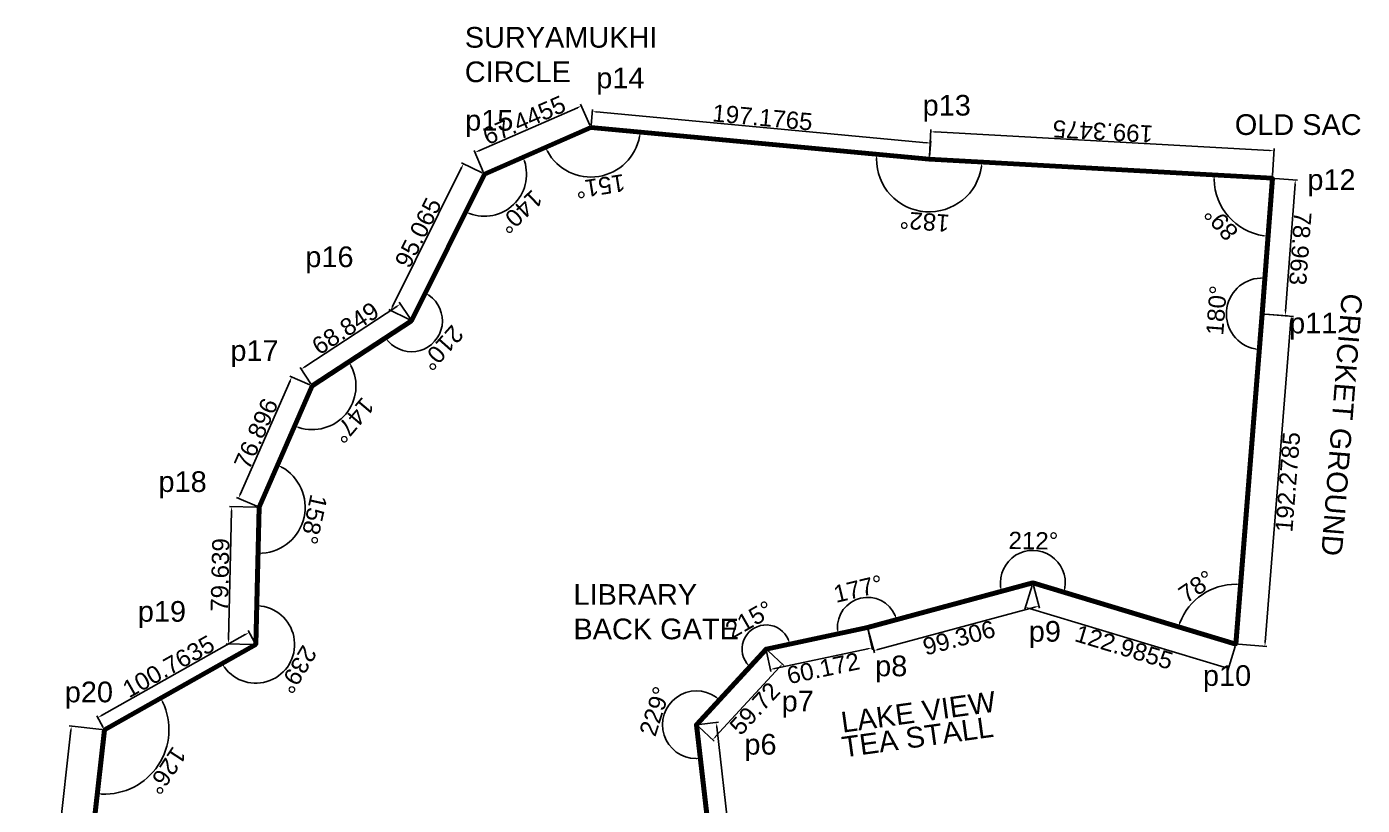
# Model space of a CAD drawing. Header units: millimetres. Extents: x 2844 to 3647, y 220 to 1124.
# Drawn here: x 2872 to 3647, y 672 to 1124 of the extents above; entities that cross this region are included whole.
import ezdxf

# ---------------------------------------------------------------- set-up
doc = ezdxf.new("R2010")
doc.units = ezdxf.units.MM
doc.styles.get("Standard").update_dxf_attribs({"font": 'arial.ttf'})
doc.dimstyles.new('ISO-25', dxfattribs={"dimtxt": 2.5, "dimasz": 2.5, "dimexe": 1.25, "dimexo": 0.625, "dimtad": 1, "dimdec": 4, "dimdsep": 46, "dimtxsty": 'Standard', "dimcen": 2.5, "dimadec": 0, "dimazin": 0, "dimtfac": 1, "dimtdec": 4, "dimtmove": 0, "dimatfit": 3, "dimfxl": 1, "dimarcsym": 0})

# ---------------------------------------------------------------- blocks, each defined once
blk = doc.blocks.new('*D16')
at = {"color": 0, "lineweight": -2, "transparency": 16777216}
for p, q in [((3261.83, 718.73), (3273.11, 720.03)), ((3272.15, 717.4), (3292.82, 537.68)), ((3283.07, 534.04), (3294.35, 535.33))]:
    blk.add_line(p, q, dxfattribs=at)
at = {"color": 0, "transparency": 16777216}
for points in [[(3272.56, 717.45), (3271.74, 717.35), (3271.86, 719.89)], [(3293.24, 537.72), (3292.41, 537.63), (3293.11, 535.19)]]:
    blk.add_solid(points, dxfattribs=at)
at = {"layer": 'Defpoints', "color": 0, "transparency": 16777216}
for p in [(3260.34, 718.56), (3293.11, 535.19), (3281.58, 533.87)]:
    blk.add_point(p, dxfattribs=at)
at = {"color": 0, "transparency": 16777216, "insert": (3288.18, 628.19), "char_height": 10, "attachment_point": 5, "rotation": 96.561}
blk.add_mtext('185.911', dxfattribs=at)
blk = doc.blocks.new('*D17')
at = {"color": 0, "lineweight": -2, "transparency": 16777216}
blk.add_arc((3281.58, 533.87), 23.77, 102.5889, 243.0251, dxfattribs=at)
at = {"color": 0, "transparency": 16777216}
for points in [[(3276.33, 557.48), (3276.47, 556.66), (3278.86, 557.48)], [(3270.96, 513.06), (3270.62, 512.3), (3273.08, 511.66)]]:
    blk.add_solid(points, dxfattribs=at)
at = {"layer": 'Defpoints', "color": 0, "transparency": 16777216}
for p in [(3260.34, 718.56), (3261.55, 546.68), (3281.58, 533.87), (3281.58, 533.87), (3255.48, 465.68)]:
    blk.add_point(p, dxfattribs=at)
at = {"color": 0, "transparency": 16777216, "insert": (3252.31, 537.56), "char_height": 10, "attachment_point": 5, "rotation": 82.807}
blk.add_mtext('152°', dxfattribs=at)
blk = doc.blocks.new('*D19')
at = {"color": 0, "lineweight": -2, "transparency": 16777216}
for p, q in [((3301.85, 761.51), (3311.11, 753)), ((3271.47, 711.72), (3308.5, 752.01)), ((3261.44, 717.54), (3270.7, 709.03))]:
    blk.add_line(p, q, dxfattribs=at)
at = {"color": 0, "transparency": 16777216}
for points in [[(3308.81, 751.72), (3308.2, 752.29), (3310.19, 753.85)], [(3271.78, 711.44), (3271.17, 712), (3269.78, 709.88)]]:
    blk.add_solid(points, dxfattribs=at)
at = {"layer": 'Defpoints', "color": 0, "transparency": 16777216}
for p in [(3300.75, 762.53), (3310.19, 753.85), (3260.34, 718.56)]:
    blk.add_point(p, dxfattribs=at)
at = {"color": 0, "transparency": 16777216, "insert": (3294.21, 727.98), "char_height": 10, "attachment_point": 5, "rotation": 47.414}
blk.add_mtext('59.72', dxfattribs=at)
blk = doc.blocks.new('*D20')
at = {"color": 0, "lineweight": -2, "transparency": 16777216}
for p, q in [((3272.92, 732.25), (3272.8, 732.12)), ((3262.42, 700.4), (3262.73, 697.78))]:
    blk.add_line(p, q, dxfattribs=at)
blk.add_arc((3260.34, 718.56), 19.67, 54.70231, 269.27269, dxfattribs=at)
at = {"color": 0, "transparency": 16777216}
for points in [[(3271.96, 734.93), (3271.44, 734.29), (3273.64, 733.04)], [(3260.06, 699.31), (3260.11, 698.48), (3262.58, 699.02)]]:
    blk.add_solid(points, dxfattribs=at)
at = {"layer": 'Defpoints', "color": 0, "transparency": 16777216}
for p in [(3249.4, 734.9), (3273.93, 733.36), (3260.34, 718.56), (3262.25, 701.89)]:
    blk.add_point(p, dxfattribs=at)
at = {"color": 0, "transparency": 16777216, "insert": (3236.18, 726.41), "char_height": 10, "attachment_point": 5, "rotation": 71.9875}
blk.add_mtext('229°', dxfattribs=at)
blk = doc.blocks.new('*D22')
at = {"color": 0, "lineweight": -2, "transparency": 16777216}
for p, q in [((3359.92, 773.56), (3362.38, 761.97)), ((3301.06, 761.06), (3303.52, 749.46)), ((3305.71, 751.21), (3359.68, 762.67))]:
    blk.add_line(p, q, dxfattribs=at)
at = {"color": 0, "transparency": 16777216}
for points in [[(3359.76, 762.26), (3359.59, 763.08), (3362.12, 763.19)], [(3305.8, 750.8), (3305.62, 751.61), (3303.26, 750.69)]]:
    blk.add_solid(points, dxfattribs=at)
at = {"layer": 'Defpoints', "color": 0, "transparency": 16777216}
for p in [(3359.61, 775.03), (3300.75, 762.53), (3362.12, 763.19)]:
    blk.add_point(p, dxfattribs=at)
at = {"color": 0, "transparency": 16777216, "insert": (3333.88, 751.33), "char_height": 10, "attachment_point": 5, "rotation": 11.993}
blk.add_mtext('60.172', dxfattribs=at)
blk = doc.blocks.new('*D23')
at = {"color": 0, "lineweight": -2, "transparency": 16777216}
for p, q in [((3315.58, 765.68), (3315.62, 765.69)), ((3291.61, 752.59), (3292.15, 753.17))]:
    blk.add_line(p, q, dxfattribs=at)
blk.add_arc((3300.75, 762.53), 13.96, 22.2687, 217.1383, dxfattribs=at)
at = {"color": 0, "transparency": 16777216}
for points in [[(3314.06, 767.94), (3313.27, 767.7), (3314.4, 765.43)], [(3289.93, 754.38), (3289.31, 753.82), (3291.3, 752.25)]]:
    blk.add_solid(points, dxfattribs=at)
at = {"layer": 'Defpoints', "color": 0, "transparency": 16777216}
for p in [(3302.25, 776.41), (3300.75, 762.53), (3314.11, 765.37), (3290.6, 751.49)]:
    blk.add_point(p, dxfattribs=at)
at = {"color": 0, "transparency": 16777216, "insert": (3290.99, 779.63), "char_height": 10, "attachment_point": 5, "rotation": 29.7035}
blk.add_mtext('215°', dxfattribs=at)
blk = doc.blocks.new('*D25')
at = {"color": 0, "lineweight": -2, "transparency": 16777216}
for p, q in [((3455.87, 799.48), (3459.43, 786.3)), ((3365.65, 762.26), (3456.69, 786.85)), ((3360, 773.58), (3363.56, 760.4))]:
    blk.add_line(p, q, dxfattribs=at)
at = {"color": 0, "transparency": 16777216}
for points in [[(3456.8, 786.45), (3456.58, 787.25), (3459.1, 787.5)], [(3365.76, 761.86), (3365.54, 762.66), (3363.23, 761.61)]]:
    blk.add_solid(points, dxfattribs=at)
at = {"layer": 'Defpoints', "color": 0, "transparency": 16777216}
for p in [(3455.48, 800.93), (3459.1, 787.5), (3359.61, 775.03)]:
    blk.add_point(p, dxfattribs=at)
at = {"color": 0, "transparency": 16777216, "insert": (3412.66, 769.02), "char_height": 10, "attachment_point": 5, "rotation": 15.117}
blk.add_mtext('99.306', dxfattribs=at)
blk = doc.blocks.new('*D26')
at = {"color": 0, "lineweight": -2, "transparency": 16777216}
blk.add_arc((3359.61, 775.03), 17.47, 23.32307, 183.78693, dxfattribs=at)
at = {"color": 0, "transparency": 16777216}
for points in [[(3376.04, 782.09), (3375.26, 781.81), (3376.47, 779.59)], [(3342.59, 773.94), (3341.76, 773.82), (3342.52, 771.4)]]:
    blk.add_solid(points, dxfattribs=at)
at = {"layer": 'Defpoints', "color": 0, "transparency": 16777216}
for p in [(3455.48, 800.93), (3364.4, 791.83), (3359.61, 775.03), (3359.61, 775.03), (3300.75, 762.53)]:
    blk.add_point(p, dxfattribs=at)
at = {"color": 0, "transparency": 16777216, "insert": (3354.19, 797.5), "char_height": 10, "attachment_point": 5, "rotation": 13.555}
blk.add_mtext('177°', dxfattribs=at)
blk = doc.blocks.new('*D28')
at = {"color": 0, "lineweight": -2, "transparency": 16777216}
for p, q in [((3455.04, 799.49), (3450.86, 785.61)), ((3453.61, 786.09), (3566.57, 752.02)), ((3572.79, 763.98), (3568.6, 750.1))]:
    blk.add_line(p, q, dxfattribs=at)
at = {"color": 0, "transparency": 16777216}
for points in [[(3453.49, 785.69), (3453.73, 786.49), (3451.22, 786.81)], [(3566.45, 751.62), (3566.69, 752.41), (3568.96, 751.29)]]:
    blk.add_solid(points, dxfattribs=at)
at = {"layer": 'Defpoints', "color": 0, "transparency": 16777216}
for p in [(3455.48, 800.93), (3573.22, 765.41), (3568.96, 751.29)]:
    blk.add_point(p, dxfattribs=at)
at = {"color": 0, "transparency": 16777216, "insert": (3508.43, 763.56), "char_height": 10, "attachment_point": 5, "rotation": 343.215}
blk.add_mtext('122.9855', dxfattribs=at)
blk = doc.blocks.new('*D29')
at = {"color": 0, "lineweight": -2, "transparency": 16777216}
for p, q in [((3417.65, 790.71), (3438.5, 796.34)), ((3476.73, 794.52), (3472.31, 795.85))]:
    blk.add_line(p, q, dxfattribs=at)
blk.add_arc((3455.48, 800.93), 18.84, 350.8252, 187.5068, dxfattribs=at)
at = {"color": 0, "transparency": 16777216}
for points in [[(3437.21, 798.55), (3436.39, 798.39), (3437.29, 796.02)], [(3474.48, 797.83), (3473.66, 798.02), (3473.51, 795.49)]]:
    blk.add_solid(points, dxfattribs=at)
at = {"layer": 'Defpoints', "color": 0, "transparency": 16777216}
for p in [(3466.59, 816.14), (3455.48, 800.93), (3478.16, 794.09), (3416.21, 790.32)]:
    blk.add_point(p, dxfattribs=at)
at = {"color": 0, "transparency": 16777216, "insert": (3455.83, 825.41), "char_height": 10, "attachment_point": 5, "rotation": 359.166}
blk.add_mtext('212°', dxfattribs=at)
blk = doc.blocks.new('*D31')
at = {"color": 0, "lineweight": -2, "transparency": 16777216}
for p, q in [((3590.05, 956.96), (3606.63, 955.63)), ((3605.19, 953.24), (3590.25, 766.56)), ((3574.72, 765.29), (3591.3, 763.97))]:
    blk.add_line(p, q, dxfattribs=at)
at = {"color": 0, "transparency": 16777216}
for points in [[(3604.77, 953.27), (3605.6, 953.21), (3605.39, 955.73)], [(3589.84, 766.59), (3590.67, 766.53), (3590.05, 764.07)]]:
    blk.add_solid(points, dxfattribs=at)
at = {"layer": 'Defpoints', "color": 0, "transparency": 16777216}
for p in [(3588.56, 957.08), (3573.22, 765.41), (3590.05, 764.07)]:
    blk.add_point(p, dxfattribs=at)
at = {"color": 0, "transparency": 16777216, "insert": (3603.43, 859.44), "char_height": 10, "attachment_point": 5, "rotation": 85.425}
blk.add_mtext('192.2785', dxfattribs=at)
blk = doc.blocks.new('*D32')
at = {"color": 0, "lineweight": -2, "transparency": 16777216}
blk.add_arc((3573.22, 765.41), 34.71, 89.55225, 159.08775, dxfattribs=at)
at = {"color": 0, "transparency": 16777216}
for points in [[(3573.51, 800.54), (3573.47, 799.71), (3575.99, 800.02)], [(3541.19, 777.67), (3540.4, 777.94), (3539.99, 775.44)]]:
    blk.add_solid(points, dxfattribs=at)
at = {"layer": 'Defpoints', "color": 0, "transparency": 16777216}
for p in [(3588.56, 957.08), (3455.48, 800.93), (3560.58, 797.74), (3573.22, 765.41), (3573.22, 765.41)]:
    blk.add_point(p, dxfattribs=at)
at = {"color": 0, "transparency": 16777216, "insert": (3550.42, 798.82), "char_height": 10, "attachment_point": 5, "rotation": 34.32}
blk.add_mtext('78°', dxfattribs=at)
blk = doc.blocks.new('*D34')
at = {"color": 0, "lineweight": -2, "transparency": 16777216}
for p, q in [((3595.95, 1035.71), (3609.05, 1034.73)), ((3602.1, 958.57), (3607.62, 1032.33)), ((3590.05, 956.97), (3603.16, 955.99))]:
    blk.add_line(p, q, dxfattribs=at)
at = {"color": 0, "transparency": 16777216}
for points in [[(3608.03, 1032.3), (3607.2, 1032.36), (3607.8, 1034.82)], [(3602.51, 958.54), (3601.68, 958.61), (3601.91, 956.08)]]:
    blk.add_solid(points, dxfattribs=at)
at = {"layer": 'Defpoints', "color": 0, "transparency": 16777216}
for p in [(3594.45, 1035.82), (3607.8, 1034.82), (3588.56, 957.08)]:
    blk.add_point(p, dxfattribs=at)
at = {"color": 0, "transparency": 16777216, "insert": (3610.58, 995.02), "char_height": 10, "attachment_point": 5, "rotation": 265.721}
blk.add_mtext('78.963', dxfattribs=at)
blk = doc.blocks.new('*D36')
at = {"color": 0, "lineweight": -2, "transparency": 16777216}
for p, q in [((3395.49, 1048.38), (3396.36, 1064.03)), ((3398.79, 1062.65), (3592.84, 1051.87)), ((3594.53, 1037.32), (3595.4, 1052.98))]:
    blk.add_line(p, q, dxfattribs=at)
at = {"color": 0, "transparency": 16777216}
for points in [[(3398.77, 1062.23), (3398.81, 1063.06), (3396.29, 1062.78)], [(3592.81, 1051.45), (3592.86, 1052.28), (3595.33, 1051.73)]]:
    blk.add_solid(points, dxfattribs=at)
at = {"layer": 'Defpoints', "color": 0, "transparency": 16777216}
for p in [(3395.41, 1046.88), (3595.33, 1051.73), (3594.45, 1035.82)]:
    blk.add_point(p, dxfattribs=at)
at = {"color": 0, "transparency": 16777216, "insert": (3496.13, 1062.98), "char_height": 10, "attachment_point": 5, "rotation": 176.821}
blk.add_mtext('199.3475', dxfattribs=at)
blk = doc.blocks.new('*D37')
at = {"color": 0, "lineweight": -2, "transparency": 16777216}
blk.add_arc((3588.56, 957.08), 20.8, 92.61234, 258.53366, dxfattribs=at)
at = {"color": 0, "transparency": 16777216}
for points in [[(3587.62, 978.27), (3587.6, 977.44), (3590.11, 977.82)], [(3584.48, 937.11), (3584.37, 936.28), (3586.9, 936.35)]]:
    blk.add_solid(points, dxfattribs=at)
at = {"layer": 'Defpoints', "color": 0, "transparency": 16777216}
for p in [(3594.45, 1035.82), (3571.39, 968.82), (3588.56, 957.08), (3588.56, 957.08), (3573.22, 765.41)]:
    blk.add_point(p, dxfattribs=at)
at = {"color": 0, "transparency": 16777216, "insert": (3562.11, 959.13), "char_height": 10, "attachment_point": 5, "rotation": 85.573}
blk.add_mtext('180°', dxfattribs=at)
blk = doc.blocks.new('*D38')
at = {"color": 0, "lineweight": -2, "transparency": 16777216}
blk.add_arc((3594.45, 1035.82), 33.81, 181.05866, 261.48334, dxfattribs=at)
at = {"color": 0, "transparency": 16777216}
for points in [[(3560.23, 1035.21), (3561.06, 1035.19), (3560.69, 1037.7)], [(3589.49, 1002.8), (3589.4, 1001.97), (3591.93, 1002.11)]]:
    blk.add_solid(points, dxfattribs=at)
at = {"layer": 'Defpoints', "color": 0, "transparency": 16777216}
for p in [(3395.41, 1046.88), (3594.45, 1035.82), (3594.45, 1035.82), (3564.18, 1020.76), (3588.56, 957.08)]:
    blk.add_point(p, dxfattribs=at)
at = {"color": 0, "transparency": 16777216, "insert": (3564.73, 1009.74), "char_height": 10, "attachment_point": 5, "rotation": 131.271}
blk.add_mtext('89°', dxfattribs=at)
blk = doc.blocks.new('*D40')
at = {"color": 0, "lineweight": -2, "transparency": 16777216}
for p, q in [((3199.22, 1066.67), (3200.07, 1075.71)), ((3202.44, 1074.24), (3393.79, 1056.4)), ((3395.55, 1048.37), (3396.39, 1057.42))]:
    blk.add_line(p, q, dxfattribs=at)
at = {"color": 0, "transparency": 16777216}
for points in [[(3202.48, 1074.65), (3202.4, 1073.82), (3199.95, 1074.47)], [(3393.82, 1056.82), (3393.75, 1055.99), (3396.28, 1056.17)]]:
    blk.add_solid(points, dxfattribs=at)
at = {"layer": 'Defpoints', "color": 0, "transparency": 16777216}
for p in [(3199.08, 1065.17), (3396.28, 1056.17), (3395.41, 1046.88)]:
    blk.add_point(p, dxfattribs=at)
at = {"color": 0, "transparency": 16777216, "insert": (3298.64, 1071.03), "char_height": 10, "attachment_point": 5, "rotation": 354.676}
blk.add_mtext('197.1765', dxfattribs=at)
blk = doc.blocks.new('*D41')
at = {"color": 0, "lineweight": -2, "transparency": 16777216}
for p, q in [((3373.48, 1048.92), (3363.71, 1049.83)), ((3411.63, 1045.98), (3427.2, 1045.11))]:
    blk.add_line(p, q, dxfattribs=at)
blk.add_arc((3395.41, 1046.88), 30.59, 179.36013, 352.13687, dxfattribs=at)
at = {"color": 0, "transparency": 16777216}
for points in [[(3364.41, 1047.24), (3365.24, 1047.2), (3364.95, 1049.72)], [(3425.3, 1042.73), (3426.12, 1042.65), (3425.95, 1045.18)]]:
    blk.add_solid(points, dxfattribs=at)
at = {"layer": 'Defpoints', "color": 0, "transparency": 16777216}
for p in [(3374.98, 1048.78), (3395.41, 1046.88), (3410.13, 1046.06), (3378.04, 1021.7)]:
    blk.add_point(p, dxfattribs=at)
at = {"color": 0, "transparency": 16777216, "insert": (3392.72, 1010.66), "char_height": 10, "attachment_point": 5, "rotation": 175.7485}
blk.add_mtext('182°', dxfattribs=at)
blk = doc.blocks.new('*D43')
at = {"color": 0, "lineweight": -2, "transparency": 16777216}
for p, q in [((3198.48, 1066.55), (3193.1, 1078.87)), ((3134.08, 1051.73), (3191.31, 1076.73)), ((3136.68, 1039.55), (3131.29, 1051.88))]:
    blk.add_line(p, q, dxfattribs=at)
at = {"color": 0, "transparency": 16777216}
for points in [[(3191.14, 1077.11), (3191.48, 1076.34), (3193.6, 1077.73)], [(3133.92, 1052.11), (3134.25, 1051.35), (3131.79, 1050.73)]]:
    blk.add_solid(points, dxfattribs=at)
at = {"layer": 'Defpoints', "color": 0, "transparency": 16777216}
for p in [(3193.6, 1077.73), (3199.08, 1065.17), (3137.28, 1038.18)]:
    blk.add_point(p, dxfattribs=at)
at = {"color": 0, "transparency": 16777216, "insert": (3160.4, 1069.48), "char_height": 10, "attachment_point": 5, "rotation": 23.594}
blk.add_mtext('67.4455', dxfattribs=at)
blk = doc.blocks.new('*D44')
at = {"color": 0, "lineweight": -2, "transparency": 16777216}
blk.add_arc((3199.08, 1065.17), 28.72, 208.58351, 349.68649, dxfattribs=at)
at = {"color": 0, "transparency": 16777216}
for points in [[(3226.92, 1060.09), (3227.75, 1059.98), (3227.68, 1062.51)], [(3173.49, 1051.25), (3174.24, 1051.62), (3172.77, 1053.68)]]:
    blk.add_solid(points, dxfattribs=at)
at = {"layer": 'Defpoints', "color": 0, "transparency": 16777216}
for p in [(3199.08, 1065.17), (3199.08, 1065.17), (3395.41, 1046.88), (3137.28, 1038.18), (3191.15, 1037.58)]:
    blk.add_point(p, dxfattribs=at)
at = {"color": 0, "transparency": 16777216, "insert": (3204.55, 1031.16), "char_height": 10, "attachment_point": 5, "rotation": 189.135}
blk.add_mtext('151°', dxfattribs=at)
blk = doc.blocks.new('*D46')
at = {"color": 0, "lineweight": -2, "transparency": 16777216}
for p, q in [((3084.01, 961.28), (3124.07, 1041.95)), ((3135.93, 1038.85), (3124.06, 1044.74)), ((3093.65, 953.7), (3081.78, 959.59))]:
    blk.add_line(p, q, dxfattribs=at)
at = {"color": 0, "transparency": 16777216}
for points in [[(3123.69, 1042.13), (3124.44, 1041.76), (3125.18, 1044.19)], [(3083.64, 961.46), (3084.38, 961.09), (3082.9, 959.04)]]:
    blk.add_solid(points, dxfattribs=at)
at = {"layer": 'Defpoints', "color": 0, "transparency": 16777216}
for p in [(3125.18, 1044.19), (3137.28, 1038.18), (3095, 953.03)]:
    blk.add_point(p, dxfattribs=at)
at = {"color": 0, "transparency": 16777216, "insert": (3098.91, 1004.16), "char_height": 10, "attachment_point": 5, "rotation": 63.594}
blk.add_mtext('95.065', dxfattribs=at)
blk = doc.blocks.new('*D47')
at = {"color": 0, "lineweight": -2, "transparency": 16777216}
blk.add_arc((3137.28, 1038.18), 24.47, 249.45007, 17.73793, dxfattribs=at)
at = {"color": 0, "transparency": 16777216}
for points in [[(3160.19, 1045.49), (3160.97, 1045.78), (3159.7, 1047.97)], [(3128.52, 1014.88), (3128.85, 1015.65), (3126.39, 1016.26)]]:
    blk.add_solid(points, dxfattribs=at)
at = {"layer": 'Defpoints', "color": 0, "transparency": 16777216}
for p in [(3199.08, 1065.17), (3137.28, 1038.18), (3137.28, 1038.18), (3145.75, 1015.22), (3095, 953.03)]:
    blk.add_point(p, dxfattribs=at)
at = {"color": 0, "transparency": 16777216, "insert": (3158.1, 1016.31), "char_height": 10, "attachment_point": 5, "rotation": 223.594}
blk.add_mtext('140°', dxfattribs=at)
blk = doc.blocks.new('*D49')
at = {"color": 0, "lineweight": -2, "transparency": 16777216}
for p, q in [((3033.15, 926.34), (3086.5, 961.41)), ((3094.17, 954.29), (3087.9, 963.82)), ((3036.64, 916.47), (3030.37, 926.01))]:
    blk.add_line(p, q, dxfattribs=at)
at = {"color": 0, "transparency": 16777216}
for points in [[(3086.27, 961.75), (3086.73, 961.06), (3088.59, 962.78)], [(3032.92, 926.68), (3033.38, 925.99), (3031.06, 924.96)]]:
    blk.add_solid(points, dxfattribs=at)
at = {"layer": 'Defpoints', "color": 0, "transparency": 16777216}
for p in [(3088.59, 962.78), (3095, 953.03), (3037.46, 915.22)]:
    blk.add_point(p, dxfattribs=at)
at = {"color": 0, "transparency": 16777216, "insert": (3056.68, 948.66), "char_height": 10, "attachment_point": 5, "rotation": 33.317}
blk.add_mtext('68.849', dxfattribs=at)
blk = doc.blocks.new('*D50')
at = {"color": 0, "lineweight": -2, "transparency": 16777216}
for p, q in [((3099.79, 962.68), (3103.54, 970.23)), ((3084.45, 946.1), (3078.95, 942.48))]:
    blk.add_line(p, q, dxfattribs=at)
blk.add_arc((3095, 953.03), 17.95, 221.30197, 55.60903, dxfattribs=at)
at = {"color": 0, "transparency": 16777216}
for points in [[(3104.93, 967.49), (3105.35, 968.21), (3102.98, 969.11)], [(3081.18, 940.93), (3081.84, 941.43), (3080, 943.17)]]:
    blk.add_solid(points, dxfattribs=at)
at = {"layer": 'Defpoints', "color": 0, "transparency": 16777216}
for p in [(3099.12, 961.34), (3085.71, 946.93), (3095, 953.03), (3099.16, 935.57)]:
    blk.add_point(p, dxfattribs=at)
at = {"color": 0, "transparency": 16777216, "insert": (3112.72, 937.32), "char_height": 10, "attachment_point": 5, "rotation": 228.4555}
blk.add_mtext('210°', dxfattribs=at)
blk = doc.blocks.new('*D52')
at = {"color": 0, "lineweight": -2, "transparency": 16777216}
for p, q in [((2995.67, 852.31), (3024.55, 918.15)), ((3036.09, 915.82), (3024.41, 920.94)), ((3005.2, 845.4), (2993.52, 850.52))]:
    blk.add_line(p, q, dxfattribs=at)
at = {"color": 0, "transparency": 16777216}
for points in [[(3024.16, 918.32), (3024.93, 917.98), (3025.55, 920.44)], [(2995.29, 852.48), (2996.05, 852.14), (2994.66, 850.02)]]:
    blk.add_solid(points, dxfattribs=at)
at = {"layer": 'Defpoints', "color": 0, "transparency": 16777216}
for p in [(3025.55, 920.44), (3037.46, 915.22), (3006.58, 844.8)]:
    blk.add_point(p, dxfattribs=at)
at = {"color": 0, "transparency": 16777216, "insert": (3004.86, 887.53), "char_height": 10, "attachment_point": 5, "rotation": 66.317}
blk.add_mtext('76.896', dxfattribs=at)
blk = doc.blocks.new('*D53')
at = {"color": 0, "lineweight": -2, "transparency": 16777216}
blk.add_arc((3037.46, 915.22), 25.35, 251.97018, 27.66382, dxfattribs=at)
at = {"color": 0, "transparency": 16777216}
for points in [[(3059.56, 926.77), (3060.27, 927.2), (3058.65, 929.14)], [(3029.47, 890.72), (3029.77, 891.5), (3027.28, 892)]]:
    blk.add_solid(points, dxfattribs=at)
at = {"layer": 'Defpoints', "color": 0, "transparency": 16777216}
for p in [(3095, 953.03), (3037.46, 915.22), (3037.46, 915.22), (3048.3, 892.3), (3006.58, 844.8)]:
    blk.add_point(p, dxfattribs=at)
at = {"color": 0, "transparency": 16777216, "insert": (3061.14, 895.22), "char_height": 10, "attachment_point": 5, "rotation": 229.817}
blk.add_mtext('147°', dxfattribs=at)
blk = doc.blocks.new('*D54')
at = {"color": 0, "lineweight": -2, "transparency": 16777216}
blk.add_arc((3006.58, 844.8), 26.74, 274.00731, 60.95859, dxfattribs=at)
at = {"color": 0, "transparency": 16777216}
for points in [[(3019.37, 867.8), (3019.74, 868.55), (3017.32, 869.28)], [(3008.46, 817.7), (3008.44, 818.54), (3005.95, 818.06)]]:
    blk.add_solid(points, dxfattribs=at)
at = {"layer": 'Defpoints', "color": 0, "transparency": 16777216}
for p in [(3037.46, 915.22), (3006.58, 844.8), (3006.58, 844.8), (3027.42, 828.04), (3004.7, 765.18)]:
    blk.add_point(p, dxfattribs=at)
at = {"color": 0, "transparency": 16777216, "insert": (3038.28, 837.76), "char_height": 10, "attachment_point": 5, "rotation": 257.48295}
blk.add_mtext('158°', dxfattribs=at)
blk = doc.blocks.new('*D56')
at = {"color": 0, "lineweight": -2, "transparency": 16777216}
for p, q in [((3005.08, 844.83), (2989.45, 845.2)), ((2988.88, 768.05), (2990.64, 842.67)), ((3003.2, 765.21), (2987.57, 765.58))]:
    blk.add_line(p, q, dxfattribs=at)
at = {"color": 0, "transparency": 16777216}
for points in [[(2990.22, 842.68), (2991.05, 842.66), (2990.69, 845.17)], [(2988.46, 768.06), (2989.29, 768.04), (2988.82, 765.55)]]:
    blk.add_solid(points, dxfattribs=at)
at = {"layer": 'Defpoints', "color": 0, "transparency": 16777216}
for p in [(2990.69, 845.17), (3006.58, 844.8), (3004.7, 765.18)]:
    blk.add_point(p, dxfattribs=at)
at = {"color": 0, "transparency": 16777216, "insert": (2984.02, 805.5), "char_height": 10, "attachment_point": 5, "rotation": 88.6489}
blk.add_mtext('79.639', dxfattribs=at)
blk = doc.blocks.new('*D58')
at = {"color": 0, "lineweight": -2, "transparency": 16777216}
for p, q in [((2915.17, 723.9), (2998.59, 770.92)), ((3003.96, 766.49), (3000.16, 773.24)), ((2916.18, 717.01), (2912.38, 723.76))]:
    blk.add_line(p, q, dxfattribs=at)
at = {"color": 0, "transparency": 16777216}
for points in [[(2998.39, 771.28), (2998.8, 770.56), (3000.77, 772.15)], [(2914.97, 724.26), (2915.37, 723.53), (2912.99, 722.67)]]:
    blk.add_solid(points, dxfattribs=at)
at = {"layer": 'Defpoints', "color": 0, "transparency": 16777216}
for p in [(3000.77, 772.15), (3004.7, 765.18), (2916.92, 715.7)]:
    blk.add_point(p, dxfattribs=at)
at = {"color": 0, "transparency": 16777216, "insert": (2954.07, 752.4), "char_height": 10, "attachment_point": 5, "rotation": 29.4086}
blk.add_mtext('100.7635', dxfattribs=at)
blk = doc.blocks.new('*D59')
at = {"color": 0, "lineweight": -2, "transparency": 16777216}
for p, q in [((3005.2, 786.46), (3005.26, 788.92)), ((2988.18, 755.87), (2984.01, 753.52))]:
    blk.add_line(p, q, dxfattribs=at)
blk.add_arc((3004.7, 765.18), 22.49, 215.77953, 82.27797, dxfattribs=at)
at = {"color": 0, "transparency": 16777216}
for points in [[(3007.69, 787.05), (3007.76, 787.88), (3005.23, 787.67)], [(2986.1, 751.8), (2986.8, 752.25), (2985.1, 754.13)]]:
    blk.add_solid(points, dxfattribs=at)
at = {"layer": 'Defpoints', "color": 0, "transparency": 16777216}
for p in [(3005.17, 784.96), (3004.7, 765.18), (2989.49, 756.61), (3012.08, 743.93)]:
    blk.add_point(p, dxfattribs=at)
at = {"color": 0, "transparency": 16777216, "insert": (3028.9, 750.65), "char_height": 10, "attachment_point": 5, "rotation": 239.02875}
blk.add_mtext('239°', dxfattribs=at)
blk = doc.blocks.new('*D61')
at = {"color": 0, "lineweight": -2, "transparency": 16777216}
for p, q in [((2876.92, 532.84), (2897.41, 715.37)), ((2915.43, 715.87), (2896.44, 718)), ((2894.38, 528.37), (2875.4, 530.5))]:
    blk.add_line(p, q, dxfattribs=at)
at = {"color": 0, "transparency": 16777216}
for points in [[(2896.99, 715.42), (2897.82, 715.33), (2897.69, 717.86)], [(2876.5, 532.89), (2877.33, 532.8), (2876.64, 530.36)]]:
    blk.add_solid(points, dxfattribs=at)
at = {"layer": 'Defpoints', "color": 0, "transparency": 16777216}
for p in [(2897.69, 717.86), (2916.92, 715.7), (2895.87, 528.2)]:
    blk.add_point(p, dxfattribs=at)
at = {"color": 0, "transparency": 16777216, "insert": (2881.47, 624.75), "char_height": 10, "attachment_point": 5, "rotation": 83.5946}
blk.add_mtext('188.6775', dxfattribs=at)
blk = doc.blocks.new('*D62')
at = {"color": 0, "lineweight": -2, "transparency": 16777216}
blk.add_arc((2916.92, 715.7), 37.38, 267.42776, 25.57544, dxfattribs=at)
at = {"color": 0, "transparency": 16777216}
for points in [[(2950.26, 731.64), (2951, 732.03), (2949.48, 734.05)], [(2915.21, 677.95), (2915.28, 678.78), (2912.75, 678.56)]]:
    blk.add_solid(points, dxfattribs=at)
at = {"layer": 'Defpoints', "color": 0, "transparency": 16777216}
for p in [(3004.7, 765.18), (2916.92, 715.7), (2916.92, 715.7), (2938.64, 685.28), (2895.87, 528.2)]:
    blk.add_point(p, dxfattribs=at)
at = {"color": 0, "transparency": 16777216, "insert": (2952.87, 691.91), "char_height": 10, "attachment_point": 5, "rotation": 236.5016}
blk.add_mtext('126°', dxfattribs=at)
blk = doc.blocks.new('*D65')
at = {"color": 0, "lineweight": -2, "transparency": 16777216}
blk.add_arc((2895.87, 528.2), 29.35, 275.15504, 78.71216, dxfattribs=at)
at = {"color": 0, "transparency": 16777216}
for points in [[(2901.55, 556.57), (2901.68, 557.39), (2899.14, 557.36)], [(2898.53, 498.56), (2898.49, 499.39), (2896.01, 498.85)]]:
    blk.add_solid(points, dxfattribs=at)
at = {"layer": 'Defpoints', "color": 0, "transparency": 16777216}
for p in [(2916.92, 715.7), (2895.87, 528.2), (2895.87, 528.2), (2920.77, 512.67), (2896.48, 400.17)]:
    blk.add_point(p, dxfattribs=at)
at = {"color": 0, "transparency": 16777216, "insert": (2930.9, 526.32), "char_height": 10, "attachment_point": 5, "rotation": 266.9336}
blk.add_mtext('173°', dxfattribs=at)

msp = doc.modelspace()

# ---------------------------------------------------------------- linework, layer by layer
at = {"color": 4, "lineweight": 211}
msp.add_lwpolyline([(3281.57758, 533.86583), (3260.33521, 718.55925), (3300.7475, 762.52885), (3359.60613, 775.03212), (3455.47567, 800.93022), (3573.22139, 765.41433), (3588.55829, 957.08019), (3594.44998, 1035.82308), (3395.40924, 1046.87801), (3199.08338, 1065.17355), (3137.27601, 1038.17829), (3094.99785, 953.03187), (3037.46456, 915.21513), (3006.57728, 844.79517), (3004.69948, 765.17831), (2916.92035, 715.69996), (2895.871, 528.20029)], dxfattribs=at)

# ---------------------------------------------------------------- texts
for s, p in [('p14', (3202.22543, 1087.97999)), ('p13', (3391.55581, 1072.15956)), ('p15', (3126.16417, 1063.42567)), ('p12', (3614.76045, 1028.96002)), ('p16', (3033.42462, 984.18584)), ('p11', (3604.1885, 945.72385)), ('p17', (2989.95687, 929.76122)), ('p18', (2948.24567, 853.68686)), ('p19', (2936.24586, 778.36441)), ('p9', (3453.14581, 766.79326)), ('p8', (3364.01389, 746.7221)), ('p10', (3554.16712, 741.12599)), ('p20', (2893.87591, 731.59992)), ('p7', (3309.76773, 726.30024)), ('p6', (3288.16465, 701.24696))]:
    msp.add_text(s, height=12).set_placement(p)
for s, rotation, p in [('CRICKET GROUND', 265.48869074, (3634.7794, 969.30496)), ('LAKE VIEW', 7.8581, (3345.09871, 713.94704)), ('TEA STALL', 7.8581, (3345.60413, 699.55229))]:
    msp.add_text(s, height=12, rotation=rotation).set_placement(p)
at = {"char_height": 12, "width": 108.8189632, "attachment_point": 1}
for s, insert in [('SURYAMUKHI CIRCLE', (3125.93088, 1123.56618)), ('OLD SAC', (3572.65939, 1072.91862)), ('LIBRARY BACK GATE', (3188.96488, 800.19922))]:
    msp.add_mtext(s, dxfattribs=dict(at, insert=insert))

# ---------------------------------------------------------------- dimensions: what is measured, and where the dimension line sits
for p1, p2, distance, picture, middle in [((3137.27601, 1038.17829), (3199.08338, 1065.17355), 13.69835, '*D43', (3160.40314, 1069.48082)), ((3199.08338, 1065.17355), (3395.40924, 1046.87801), 9.33371, '*D40', (3298.6441, 1071.02523)), ((3395.40924, 1046.87801), (3594.44998, 1035.82308), 15.9305, '*D36', (3496.13103, 1062.98185)), ((3094.99785, 953.03187), (3137.27601, 1038.17829), 13.50755, '*D46', (3098.90587, 1004.1609)), ((3588.55829, 957.08019), (3594.44998, 1035.82308), -13.39025, '*D34', (3610.57521, 995.0247)), ((3037.46456, 915.21513), (3094.99785, 953.03187), 11.66509, '*D49', (3056.67619, 948.66022)), ((3588.55829, 957.08019), (3573.22139, 765.41433), 16.88433, '*D31', (3603.43284, 859.44339)), ((3006.57728, 844.79517), (3037.46456, 915.21513), 13.00971, '*D52', (3004.85877, 887.53274)), ((3004.69948, 765.17831), (3006.57728, 844.79517), 15.8868, '*D56', (2984.02345, 805.49654)), ((3359.60613, 775.03212), (3455.47567, 800.93022), -13.90796, '*D25', (3412.66338, 769.01878)), ((3455.47567, 800.93022), (3573.22139, 765.41433), -14.74912, '*D28', (3508.43434, 763.56497)), ((3300.7475, 762.52885), (3359.60613, 775.03212), -12.10663, '*D22', (3333.88328, 751.33246)), ((2916.92035, 715.69996), (3004.69948, 765.17831), 7.99906, '*D58', (2954.06643, 752.40268)), ((3260.33521, 718.55925), (3300.7475, 762.52885), -12.83018, '*D19', (3294.20706, 727.98395)), ((2895.871, 528.20029), (2916.92035, 715.69996), 19.35435, '*D61', (2881.46719, 624.74868)), ((3260.33521, 718.55925), (3281.57758, 533.86583), 11.60566, '*D16', (3288.17925, 628.19341))]:
    dim = msp.add_aligned_dim(p1=p1, p2=p2, distance=distance, dimstyle='ISO-25', override={"dimtxt": 10, "dimexo": 1.5, "dimtad": 2})
    dim.commit()
    dim.dimension.update_dxf_attribs({"geometry": picture, "text_midpoint": middle})
for base, line1, line2, picture, middle in [((3145.74998, 1015.22173), ((3199.08338, 1065.17355), (3137.27601, 1038.17829)), ((3137.27601, 1038.17829), (3094.99785, 953.03187)), '*D47', (3158.10116, 1016.30513)), ((3191.14601, 1037.5751), ((3199.08338, 1065.17355), (3137.27601, 1038.17829)), ((3395.40924, 1046.87801), (3199.08338, 1065.17355)), '*D44', (3204.55237, 1031.16255)), ((3564.18087, 1020.76157), ((3594.44998, 1035.82308), (3395.40924, 1046.87801)), ((3588.55829, 957.08019), (3594.44998, 1035.82308)), '*D38', (3564.73178, 1009.74164)), ((3571.39304, 968.82366), ((3588.55829, 957.08019), (3594.44998, 1035.82308)), ((3573.22139, 765.41433), (3588.55829, 957.08019)), '*D37', (3562.10875, 959.12791)), ((3560.58069, 797.74431), ((3573.22139, 765.41433), (3588.55829, 957.08019)), ((3455.47567, 800.93022), (3573.22139, 765.41433)), '*D32', (3550.41845, 798.81713)), ((3048.30409, 892.30154), ((3037.46456, 915.21513), (3006.57728, 844.79517)), ((3094.99785, 953.03187), (3037.46456, 915.21513)), '*D53', (3061.14328, 895.2171)), ((3027.41933, 828.04069), ((3006.57728, 844.79517), (3004.69948, 765.17831)), ((3037.46456, 915.21513), (3006.57728, 844.79517)), '*D54', (3038.27762, 837.75748)), ((3364.3994, 791.83193), ((3359.60613, 775.03212), (3455.47567, 800.93022)), ((3300.7475, 762.52885), (3359.60613, 775.03212)), '*D26', (3354.1883, 797.50394)), ((2938.64171, 685.28435), ((2916.92035, 715.69996), (2895.871, 528.20029)), ((3004.69948, 765.17831), (2916.92035, 715.69996)), '*D62', (2952.86667, 691.90905)), ((2920.77092, 512.66924), ((2895.871, 528.20029), (2896.48012, 400.17374)), ((2916.92035, 715.69996), (2895.871, 528.20029)), '*D65', (2930.90145, 526.32371)), ((3261.55124, 546.67731), ((3281.57758, 533.86583), (3260.33521, 718.55925)), ((3255.47584, 465.68001), (3281.57758, 533.86583)), '*D17', (3252.30535, 537.56013))]:
    dim = msp.add_angular_dim_2l(base=base, line1=line1, line2=line2, dimstyle='ISO-25', override={"dimtxt": 10, "dimexo": 1.5, "dimtad": 4})
    dim.commit()
    dim.dimension.update_dxf_attribs({"geometry": picture, "text_midpoint": middle})
for base, center, p1, p2, picture, middle in [((3378.03595, 1021.70245), (3395.40924, 1046.87801), (3410.13023, 1046.06039), (3374.97794, 1048.78199), '*D41', (3392.71675, 1010.65899)), ((3099.1613, 935.56816), (3094.99785, 953.03187), (3099.12065, 961.33502), (3085.70765, 946.92541), '*D50', (3112.72383, 937.32469)), ((3466.58725, 816.13954), (3455.47567, 800.93022), (3416.20542, 790.3218), (3478.16229, 794.08721), '*D29', (3455.83201, 825.40897)), ((3302.25499, 776.40553), (3300.7475, 762.52885), (3290.59894, 751.48695), (3314.11046, 765.36752), '*D23', (3290.99134, 779.63078)), ((3012.08074, 743.92892), (3004.69948, 765.17831), (3005.16599, 784.95793), (2989.49112, 756.60584), '*D59', (3028.90376, 750.65144)), ((3249.39583, 734.90257), (3260.33521, 718.55925), (3273.9349, 733.35606), (3262.25185, 701.8949), '*D20', (3236.18265, 726.41272))]:
    dim = msp.add_angular_dim_3p(base=base, center=center, p1=p1, p2=p2, dimstyle='ISO-25', override={"dimtxt": 10, "dimexo": 1.5, "dimtad": 4})
    dim.commit()
    dim.dimension.update_dxf_attribs({"geometry": picture, "text_midpoint": middle})

doc.saveas('drawing.dxf')
